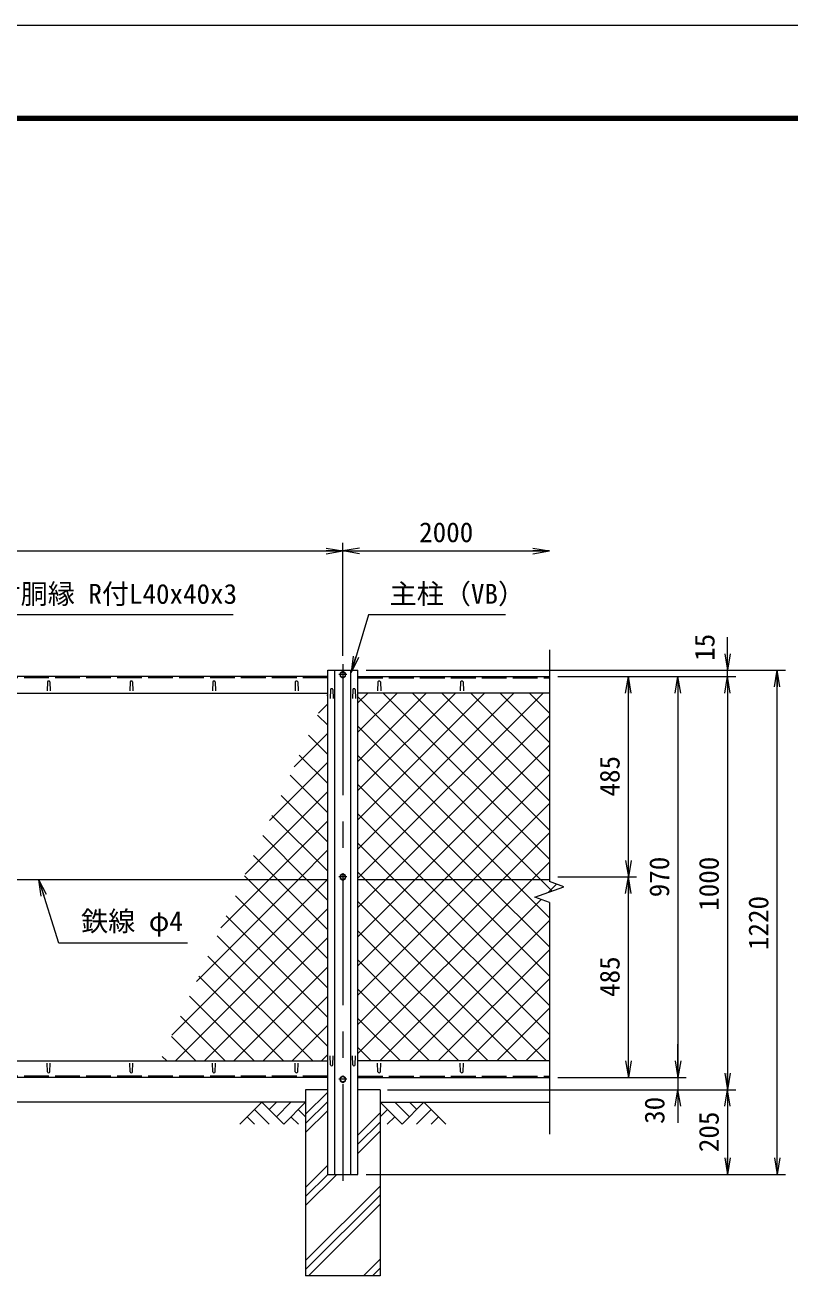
# Model space of a CAD drawing. Units: millimetres, scale not verified. Extents: x -4200 to 4200, y -2970 to 2970.
# Drawn here: x -2149 to -298, y -66 to 2970 of the extents above; entities that cross this region are included whole.
import ezdxf
from ezdxf.enums import TextEntityAlignment as Align

# ---------------------------------------------------------------- set-up
doc = ezdxf.new("R2010")
doc.units = ezdxf.units.MM
doc.header["$LTSCALE"] = 10
doc.linetypes.add('DASHED', pattern=[7.5, 6, -1.5])
doc.linetypes.add('USER1', pattern=[50.8, 31.75, -6.35, 6.35, -6.35])
for name, color, linetype, lineweight in [('0-0_D-STR1', 1, 'Continuous', 18), ('0-1_D-BMK', 2, 'USER1', 13), ('0-2_D-STR-DIM', 7, 'Continuous', 13), ('0-3_D-STR3', 3, 'Continuous', 13), ('0-4_D-BGD', 7, 'Continuous', 18), ('0-5_D-STR4', 7, 'Continuous', 18), ('0-6_D-DCR-HCH', 7, 'Continuous', 13), ('0-7_D-STR-TXT', 7, 'Continuous', 13), ('0-8_0', 7, 'Continuous', 18), ('0-A_D-STR2', 7, 'Continuous', 13), ('0-B_D-TTL', 7, 'Continuous', 18)]:
    doc.layers.add(name, color=color, linetype=linetype, lineweight=lineweight)
doc.styles.add('ＭＳ ゴシック', font='')
doc.styles.get('ＭＳ ゴシック').set_extended_font_data('MS Gothic')

# ---------------------------------------------------------------- blocks, each defined once
blk = doc.blocks.new('_Open')
at = {"layer": '0-8_0'}
blk.add_line((-10, 1.667), (0, 0), dxfattribs=at)
blk.add_lwpolyline([(-10, -1.667), (0, 0), (-10, 0)], dxfattribs=at)

msp = doc.modelspace()

# ---------------------------------------------------------------- linework, layer by layer
at = {"layer": '0-0_D-STR1'}
for p, q in [((-1398.97, 188.92), (-1398.97, 1408.92)), ((-1360.97, 188.92), (-1360.97, 1408.92)), ((-1343.47, 188.92), (-1343.47, 1408.92)), ((-1416.47, 1393.92), (-3354.97, 1393.92)), ((-2094.97, 1380.79), (-2095.72, 1359.29)), ((-2088.97, 1380.79), (-2088.22, 1359.29)), ((-1894.97, 1380.79), (-1895.72, 1359.29)), ((-1888.97, 1380.79), (-1888.22, 1359.29)), ((-1694.97, 1380.79), (-1695.72, 1359.29)), ((-1688.97, 1380.79), (-1688.22, 1359.29)), ((-1494.97, 1380.79), (-1495.72, 1359.29)), ((-1488.97, 1380.79), (-1488.22, 1359.29)), ((-1343.47, 1393.92), (-879.97, 1393.92)), ((-1294.97, 1380.79), (-1295.72, 1359.29)), ((-1288.97, 1380.79), (-1288.22, 1359.29)), ((-1094.97, 1380.79), (-1095.72, 1359.29)), ((-1088.97, 1380.79), (-1088.22, 1359.29)), ((-3354.97, 1353.92), (-1416.47, 1353.92)), ((-1409.97, 1362.3), (-1410.72, 1340.8)), ((-1403.97, 1362.3), (-1403.22, 1340.8)), ((-1355.97, 1362.3), (-1356.72, 1340.8)), ((-1349.97, 1362.3), (-1349.22, 1340.8)), ((-879.97, 1353.92), (-1343.47, 1353.92)), ((-3354.97, 463.92), (-1416.47, 463.92)), ((-2094.97, 437.05), (-2095.72, 458.55)), ((-2088.97, 437.05), (-2088.22, 458.55)), ((-1894.97, 437.05), (-1895.72, 458.55)), ((-1888.97, 437.05), (-1888.22, 458.55)), ((-1694.97, 437.05), (-1695.72, 458.55)), ((-1688.97, 437.05), (-1688.22, 458.55)), ((-1494.97, 437.05), (-1495.72, 458.55)), ((-1488.97, 437.05), (-1488.22, 458.55)), ((-1409.97, 454.25), (-1410.72, 475.75)), ((-1403.97, 454.25), (-1403.22, 475.75)), ((-1355.97, 454.25), (-1356.72, 475.75)), ((-1349.97, 454.25), (-1349.22, 475.75)), ((-879.97, 463.92), (-1343.47, 463.92)), ((-1294.97, 437.05), (-1295.72, 458.55)), ((-1288.97, 437.05), (-1288.22, 458.55)), ((-1094.97, 437.05), (-1095.72, 458.55)), ((-1088.97, 437.05), (-1088.22, 458.55)), ((-1416.47, 423.92), (-3354.97, 423.92)), ((-1343.47, 423.92), (-879.97, 423.92)), ((-1416.47, 188.92), (-1343.47, 188.92))]:
    msp.add_line(p, q, dxfattribs=at)
at = {"layer": '0-0_D-STR1', "linetype": 'DASHED'}
for p, q in [((-1416.47, 1390.92), (-3354.97, 1390.92)), ((-1343.47, 1390.92), (-879.97, 1390.92)), ((-1416.47, 426.92), (-3354.97, 426.92)), ((-1343.47, 426.92), (-879.97, 426.92))]:
    msp.add_line(p, q, dxfattribs=at)
at = {"layer": '0-0_D-STR1'}
msp.add_lwpolyline([(-1416.47, 188.92), (-1416.47, 1408.92), (-1343.47, 1408.92)], dxfattribs=at)
for centre, start, end in [((-2091.97, 1379.54), 22.61986, 157.38014), ((-1891.97, 1379.54), 22.61986, 157.38014), ((-1691.97, 1379.54), 22.61986, 157.38014), ((-1491.97, 1379.54), 22.61986, 157.38014), ((-1291.97, 1379.54), 22.61986, 157.38014), ((-1091.97, 1379.54), 22.61986, 157.38014), ((-1406.97, 1361.05), 22.61986, 157.38014), ((-1352.97, 1361.05), 22.61986, 157.38014), ((-2091.97, 438.3), 202.61986, 337.38014), ((-1891.97, 438.3), 202.61986, 337.38014), ((-1691.97, 438.3), 202.61986, 337.38014), ((-1491.97, 438.3), 202.61986, 337.38014), ((-1406.97, 455.5), 202.61986, 337.38014), ((-1352.97, 455.5), 202.61986, 337.38014), ((-1291.97, 438.3), 202.61986, 337.38014), ((-1091.97, 438.3), 202.61986, 337.38014)]:
    msp.add_arc(centre, 3.25, start, end, dxfattribs=at)
at = {"layer": '0-1_D-BMK'}
for p, q in [((-1369.97, 1398.42), (-1389.97, 1398.42)), ((-1379.97, 1423.92), (-1379.97, 173.92)), ((-1369.97, 908.92), (-1389.97, 908.92)), ((-1369.97, 419.42), (-1389.97, 419.42))]:
    msp.add_line(p, q, dxfattribs=at)
at = {"layer": '0-2_D-STR-DIM'}
for p, q in [((-1379.97, 1443.92), (-1379.97, 1717.7)), ((-1379.97, 1443.92), (-1379.97, 1717.7)), ((-3379.97, 1697.7), (-1379.97, 1697.7)), ((-1379.97, 1697.7), (-879.97, 1697.7)), ((-448.93, 1448.92), (-448.93, 1488.92)), ((-879.97, 1458.37), (-879.97, 898.14)), ((-1323.47, 1408.92), (-428.93, 1408.92)), ((-1323.47, 1408.92), (-308.93, 1408.92)), ((-448.93, 1393.92), (-448.93, 1408.92)), ((-328.93, 188.92), (-328.93, 1408.92)), ((-859.97, 1393.92), (-668.93, 1393.92)), ((-859.97, 1393.92), (-548.93, 1393.92)), ((-859.97, 1393.92), (-428.93, 1393.92)), ((-859.97, 1393.92), (-428.93, 1393.92)), ((-688.93, 908.92), (-688.93, 1393.92)), ((-568.93, 1393.92), (-568.93, 423.92)), ((-448.93, 1393.92), (-448.93, 393.92)), ((-448.93, 1353.92), (-448.93, 1313.92)), ((-915.21, 859.67), (-844.74, 885.32)), ((-844.74, 885.32), (-879.97, 898.14)), ((-859.97, 908.92), (-668.93, 908.92)), ((-859.97, 908.92), (-668.93, 908.92)), ((-688.93, 423.92), (-688.93, 908.92)), ((-879.97, 846.84), (-915.21, 859.67)), ((-879.97, 846.84), (-879.97, 286.61)), ((-568.93, 463.92), (-568.93, 503.92)), ((-859.97, 423.92), (-668.93, 423.92)), ((-859.97, 423.92), (-548.93, 423.92)), ((-859.97, 423.92), (-548.93, 423.92)), ((-568.93, 423.92), (-568.93, 393.92)), ((-1272.2, 393.92), (-428.93, 393.92)), ((-1269.97, 393.92), (-548.93, 393.92)), ((-1269.97, 393.92), (-428.93, 393.92)), ((-448.93, 393.92), (-448.93, 188.92)), ((-568.93, 353.92), (-568.93, 313.92)), ((-1323.47, 188.92), (-428.93, 188.92)), ((-1323.47, 188.92), (-308.93, 188.92))]:
    msp.add_line(p, q, dxfattribs=at)
at = {"layer": '0-3_D-STR3'}
for p, q in [((-1379.97, 1405.92), (-1386.47, 1402.17)), ((-1386.47, 1402.17), (-1386.47, 1394.66)), ((-1373.47, 1402.17), (-1379.97, 1405.92)), ((-1373.47, 1394.66), (-1373.47, 1402.17)), ((-1386.47, 1394.66), (-1379.97, 1390.91)), ((-1379.97, 1390.91), (-1373.47, 1394.66)), ((-1379.97, 916.42), (-1386.47, 912.67)), ((-1386.47, 912.67), (-1386.47, 905.16)), ((-1373.47, 912.67), (-1379.97, 916.42)), ((-1373.47, 905.16), (-1373.47, 912.67)), ((-1416.47, 902.17), (-3354.97, 902.17)), ((-1386.47, 905.16), (-1379.97, 901.41)), ((-1379.97, 901.41), (-1373.47, 905.16)), ((-879.97, 902.17), (-1343.47, 902.17)), ((-1379.97, 426.92), (-1386.47, 423.17)), ((-1373.47, 423.17), (-1379.97, 426.92)), ((-1386.47, 423.17), (-1386.47, 415.66)), ((-1386.47, 415.66), (-1379.97, 411.91)), ((-1379.97, 411.91), (-1373.47, 415.66)), ((-1373.47, 415.66), (-1373.47, 423.17))]:
    msp.add_line(p, q, dxfattribs=at)
for centre in [(-1379.97, 1398.42), (-1379.97, 908.92), (-1379.97, 419.42)]:
    msp.add_circle(centre, 6.25, dxfattribs=at)
at = {"layer": '0-4_D-BGD'}
for p, q in [((-1469.97, 363.92), (-3289.97, 363.92)), ((-1289.97, 363.92), (-879.97, 363.92))]:
    msp.add_line(p, q, dxfattribs=at)
at = {"layer": '0-5_D-STR4'}
for p, q in [((-1469.97, 393.92), (-1469.97, -56.08)), ((-1416.47, 393.92), (-1469.97, 393.92)), ((-1289.97, 393.92), (-1343.47, 393.92)), ((-1289.97, 393.92), (-1289.97, -56.08)), ((-1289.97, -56.08), (-1469.97, -56.08))]:
    msp.add_line(p, q, dxfattribs=at)
at = {"layer": '0-6_D-DCR-HCH'}
for p, q in [((-1469.97, 334.55), (-1416.47, 388.05)), ((-1469.97, 312.45), (-1416.47, 365.95)), ((-1576.4, 363.92), (-1629.61, 310.71)), ((-1594.14, 346.18), (-1558.5, 310.71)), ((-1576.4, 363.92), (-1523.19, 310.71)), ((-1558.66, 346.18), (-1540.92, 363.92)), ((-1540.92, 328.44), (-1505.45, 363.92)), ((-1523.19, 310.71), (-1469.97, 363.92)), ((-1487.71, 346.18), (-1469.97, 328.52)), ((-1469.97, 290.36), (-1416.47, 343.86)), ((-1343.47, 284.27), (-1289.97, 337.77)), ((-1236.76, 310.71), (-1289.97, 363.92)), ((-1272.24, 346.18), (-1289.97, 328.52)), ((-1219.03, 328.44), (-1254.5, 363.92)), ((-1183.55, 363.92), (-1236.76, 310.71)), ((-1201.2, 346.09), (-1219.03, 363.92)), ((-1165.81, 346.18), (-1201.45, 310.71)), ((-1183.55, 363.92), (-1130.34, 310.71)), ((-1611.87, 328.44), (-1594.05, 310.71)), ((-1505.45, 328.44), (-1487.63, 310.71)), ((-1343.47, 262.18), (-1289.97, 315.68)), ((-1254.5, 328.44), (-1272.32, 310.71)), ((-1148.08, 328.44), (-1165.89, 310.71)), ((-1343.47, 240.08), (-1289.97, 293.58)), ((-1469.97, 157.77), (-1416.47, 211.27)), ((-1469.97, 135.68), (-1416.47, 189.18)), ((-1469.97, 113.58), (-1394.64, 188.92)), ((-1469.97, -19), (-1289.97, 161)), ((-1469.97, -41.1), (-1289.97, 138.9)), ((-1462.86, -56.08), (-1289.97, 116.8)), ((-1330.28, -56.08), (-1289.97, -15.78)), ((-1308.18, -56.08), (-1289.97, -37.88))]:
    msp.add_line(p, q, dxfattribs=at)
at = {"layer": '0-7_D-STR-TXT'}
for points in [[(-1645.07, 1542.79), (-2342.95, 1542.79), (-2388.31, 1395.83)], [(-986.26, 1542.8), (-1317.64, 1542.8), (-1359.33, 1405.13)], [(-1755.92, 748.54), (-2067.25, 748.54), (-2115.34, 900.26)]]:
    msp.add_lwpolyline(points, dxfattribs=at)
at = {"layer": '0-A_D-STR2'}
for p, q in [((-1416.47, 1346.83), (-1418.91, 1349.27)), ((-1343.47, 1330.03), (-1319.59, 1353.92)), ((-1343.47, 1259.32), (-1248.88, 1353.92)), ((-1343.47, 1188.61), (-1178.16, 1353.92)), ((-1343.47, 1117.9), (-1107.45, 1353.92)), ((-1343.47, 1047.19), (-1036.74, 1353.92)), ((-1343.47, 976.48), (-966.03, 1353.92)), ((-1343.47, 905.76), (-895.32, 1353.92)), ((-879.97, 951.75), (-1282.14, 1353.92)), ((-879.97, 1022.46), (-1211.43, 1353.92)), ((-879.97, 1093.17), (-1140.72, 1353.92)), ((-879.97, 1163.88), (-1070.01, 1353.92)), ((-879.97, 1234.6), (-999.3, 1353.92)), ((-879.97, 1305.31), (-928.59, 1353.92)), ((-1438.94, 1305.27), (-1416.47, 1327.74)), ((-1416.47, 1276.12), (-1441.03, 1300.68)), ((-1276.36, 902.17), (-879.97, 1298.55)), ((-1498.04, 1175.46), (-1416.47, 1257.03)), ((-1416.47, 1205.41), (-1463.15, 1252.09)), ((-971.81, 902.17), (-1343.47, 1273.83)), ((-1205.65, 902.17), (-879.97, 1227.84)), ((-1557.14, 1045.65), (-1416.47, 1186.32)), ((-1416.47, 1134.7), (-1485.28, 1203.5)), ((-1042.52, 902.17), (-1343.47, 1203.12)), ((-1416.47, 1063.99), (-1507.4, 1154.91)), ((-1134.94, 902.17), (-879.97, 1157.13)), ((-1113.23, 902.17), (-1343.47, 1132.41)), ((-1616.24, 915.84), (-1416.47, 1115.61)), ((-1416.47, 993.28), (-1529.52, 1106.32)), ((-1064.23, 902.17), (-879.97, 1086.42)), ((-1559.2, 902.17), (-1416.47, 1044.9)), ((-1416.47, 922.57), (-1551.64, 1057.73)), ((-1183.94, 902.17), (-1343.47, 1061.7)), ((-1466.78, 902.17), (-1573.76, 1009.14)), ((-993.52, 902.17), (-879.97, 1015.71)), ((-1488.49, 902.17), (-1416.47, 974.19)), ((-1254.65, 902.17), (-1343.47, 990.99)), ((-1537.5, 902.17), (-1595.88, 960.55)), ((-922.81, 902.17), (-879.97, 945)), ((-1608.21, 902.17), (-1618, 911.96)), ((-1793.53, 526.42), (-1417.78, 902.17)), ((-1734.43, 656.23), (-1488.49, 902.17)), ((-1675.34, 786.04), (-1559.2, 902.17)), ((-1416.47, 710.44), (-1608.21, 902.17)), ((-1416.47, 781.15), (-1537.5, 902.17)), ((-1416.47, 851.86), (-1466.78, 902.17)), ((-1417.78, 902.17), (-1416.47, 903.48)), ((-1343.47, 835.05), (-1276.36, 902.17)), ((-1343.47, 764.34), (-1205.65, 902.17)), ((-1343.47, 693.63), (-1134.94, 902.17)), ((-1343.47, 622.92), (-1064.23, 902.17)), ((-1343.47, 552.21), (-993.52, 902.17)), ((-1343.47, 481.5), (-922.81, 902.17)), ((-879.97, 527.49), (-1254.65, 902.17)), ((-879.97, 598.2), (-1183.94, 902.17)), ((-879.97, 668.91), (-1113.23, 902.17)), ((-879.97, 739.62), (-1042.52, 902.17)), ((-879.97, 810.33), (-971.81, 902.17)), ((-882.8, 871.46), (-862.49, 891.78)), ((-1416.47, 639.72), (-1640.12, 863.38)), ((-1290.35, 463.92), (-900.1, 854.16)), ((-1785.32, 463.92), (-1416.47, 832.76)), ((-957.82, 463.92), (-1343.47, 849.57)), ((-1416.47, 569.01), (-1662.25, 814.79)), ((-1219.64, 463.92), (-879.97, 803.58)), ((-1714.61, 463.92), (-1416.47, 762.05)), ((-1416.47, 498.3), (-1684.37, 766.2)), ((-1028.53, 463.92), (-1343.47, 778.86)), ((-1148.93, 463.92), (-879.97, 732.87)), ((-1452.8, 463.92), (-1706.49, 717.61)), ((-1099.25, 463.92), (-1343.47, 708.15)), ((-1523.51, 463.92), (-1728.61, 669.02)), ((-1643.9, 463.92), (-1416.47, 691.34)), ((-1078.21, 463.92), (-879.97, 662.16)), ((-1594.22, 463.92), (-1750.73, 620.43)), ((-1573.19, 463.92), (-1416.47, 620.63)), ((-1169.96, 463.92), (-1343.47, 637.44)), ((-1007.5, 463.92), (-879.97, 591.45)), ((-1664.93, 463.92), (-1772.85, 571.84)), ((-1502.48, 463.92), (-1416.47, 549.92)), ((-1240.67, 463.92), (-1343.47, 566.72)), ((-1735.64, 463.92), (-1794.97, 523.25)), ((-936.79, 463.92), (-879.97, 520.74)), ((-1311.38, 463.92), (-1343.47, 496.01)), ((-1806.35, 463.92), (-1817.1, 474.66)), ((-1431.77, 463.92), (-1416.47, 479.21))]:
    msp.add_line(p, q, dxfattribs=at)
for points in [[(-873.71, 874.77), (-901.1, 902.17), (-1343.47, 1344.54)], [(-887.11, 463.92), (-1325.36, 902.17), (-1343.47, 920.28)]]:
    msp.add_lwpolyline(points, dxfattribs=at)
at = {"layer": '0-B_D-TTL', "color": 2}
msp.add_lwpolyline([(-4200, 2970), (4200, 2970), (4200, -2970), (-4200, -2970)], close=True, dxfattribs=at)
at = {"layer": '0-B_D-TTL'}
for points in [[(-3930, 2750), (3930, 2750), (3930, -2750), (-3930, -2750)], [(-3927.5, 2747.5), (3927.5, 2747.5), (3927.5, -2747.5), (-3927.5, -2747.5)], [(-3925, 2745), (3925, 2745), (3925, -2745), (-3925, -2745)], [(-3922.5, 2742.5), (3922.5, 2742.5), (3922.5, -2742.5), (-3922.5, -2742.5)], [(-3920, 2740), (3920, 2740), (3920, -2740), (-3920, -2740)]]:
    msp.add_lwpolyline(points, close=True, dxfattribs=at)

# ---------------------------------------------------------------- block references
at = {"layer": '0-2_D-STR-DIM', "xscale": 4, "yscale": 4}
for p in [(-1379.97, 1697.7), (-879.97, 1697.7)]:
    msp.add_blockref('_Open', p, dxfattribs=at)
for p, rotation in [((-1379.97, 1697.7), 180), ((-448.93, 1408.92), 270), ((-328.93, 1408.92), 90), ((-688.93, 1393.92), 90), ((-568.93, 1393.92), 90), ((-448.93, 1393.92), 90), ((-448.93, 1393.92), 90), ((-688.93, 908.92), 270), ((-688.93, 908.92), 90), ((-688.93, 423.92), 270), ((-568.93, 423.92), 270), ((-568.93, 423.92), 270), ((-448.93, 393.92), 270), ((-568.93, 393.92), 90), ((-448.93, 393.92), 90), ((-448.93, 188.92), 270), ((-328.93, 188.92), 270)]:
    msp.add_blockref('_Open', p, dxfattribs=dict(at, rotation=rotation))
at = {"layer": '0-7_D-STR-TXT', "xscale": 4, "yscale": 4}
for p, rotation in [((-1359.91, 1403.22), 253.14944), ((-2115.95, 902.17), 107.58773)]:
    msp.add_blockref('_Open', p, dxfattribs=dict(at, rotation=rotation))

# ---------------------------------------------------------------- texts
at = {"layer": '0-2_D-STR-DIM', "style": 'ＭＳ ゴシック'}
msp.add_text('2000', height=48.09, dxfattribs=at).set_placement((-1195.24, 1704.45), align=Align.BOTTOM_LEFT)
for s, p in [('15', (-465.87, 1431.74)), ('485', (-695.68, 1103.56)), ('970', (-575.68, 859.78)), ('1000', (-455.68, 827)), ('1220', (-335.68, 732)), ('485', (-695.68, 618.56)), ('30', (-587.19, 311.49)), ('205', (-455.68, 243.05))]:
    msp.add_text(s, height=48.09, rotation=90, dxfattribs=at).set_placement(p, align=Align.BOTTOM_LEFT)
at = {"layer": '0-7_D-STR-TXT', "style": 'ＭＳ ゴシック'}
for s, p in [('爪付胴縁 R付L40x40x3', (-2291.01, 1555.37)), ('主柱（VB）', (-1266.72, 1555.38)), ('鉄線 φ4', (-2013.53, 763.41))]:
    msp.add_text(s, height=48.09, dxfattribs=at).set_placement(p, align=Align.BOTTOM_LEFT)

doc.saveas('drawing.dxf')
